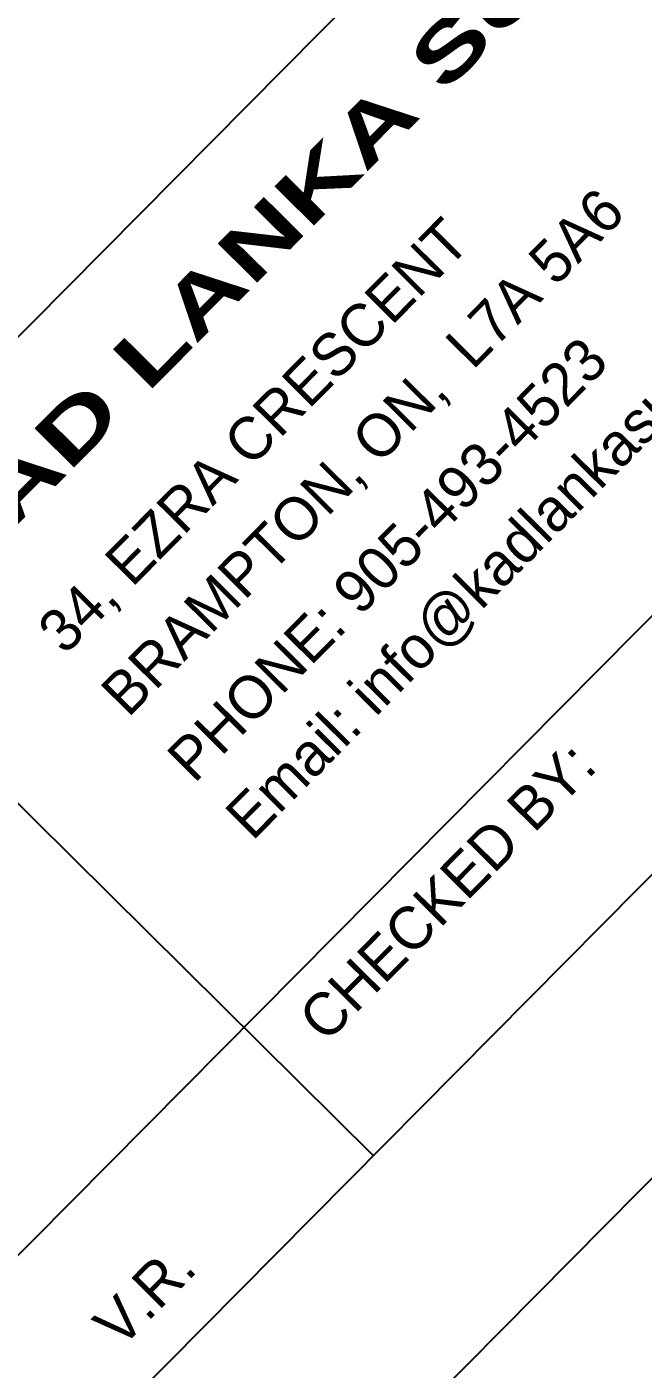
# Model space of a CAD drawing. Header units: metres. Extents: x 588040 to 588395, y 4834075 to 4834430.
# Drawn here: x 588190.64 to 588197.84, y 4834082.81 to 4834098.5 of the extents above; entities that cross this region are included whole.
import ezdxf

# ---------------------------------------------------------------- set-up
doc = ezdxf.new("R2010")
doc.units = ezdxf.units.M
doc.header["$LTSCALE"] = 2
doc.layers.add('A-BORDER', color=135, linetype='Continuous')
doc.layers.add('A-TITLE', color=7, linetype='Continuous')
doc.styles.add('LOGO', font='BOLD.SHX', dxfattribs={"width": 0.92, "height": 1.14})
doc.styles.add('LOGO-2', font='MSURVEY.SHX', dxfattribs={"height": 0.008525})
doc.styles.add('LY080', font='MSURVEY.SHX', dxfattribs={"height": 0.5})
doc.styles.add('LY100', font='MSURVEY.SHX', dxfattribs={"height": 3})

msp = doc.modelspace()

# ---------------------------------------------------------------- linework, layer by layer
at = {"layer": 'A-BORDER', "color": 2}
msp.add_line((588391.516, 4834283.954), (588187.858, 4834078.413), dxfattribs=at)
at = {"layer": 'A-BORDER', "color": 1}
msp.add_line((588395.051, 4834283.97), (588187.874, 4834074.878), dxfattribs=at)
at = {"layer": 'A-BORDER', "color": 135}
for p, q in [((588186.346, 4834079.911, -102.356), (588211.632, 4834105.43, -102.356)), ((588187.807, 4834092.122, -102.356), (588194.687, 4834085.306, -102.356))]:
    msp.add_line(p, q, dxfattribs=at)
at = {"layer": 'A-TITLE', "color": 2}
msp.add_line((588180.978, 4834085.23), (588206.263, 4834110.749), dxfattribs=at)

# ---------------------------------------------------------------- texts
at = {"layer": 'A-TITLE', "color": 1}
for s, height, rotation, style, p in [('THE SURVEY WAS COMPLETED ON THE %%u      %%u DAY OF %%U             %%u , 2021', 0.49999, 45.2636, 'LY100', (588178.836, 4834092.196)), ('BRAMPTON, ON,  L7A 5A6', 0.50006, 45.2637, 'LOGO-2', (588191.821, 4834090.413, -102.356)), ('Email: info@kadlankasurveying.ca', 0.50006, 45.2637, 'LOGO-2', (588193.274, 4834088.973, 21467.368)), ('34, EZRA CRESCENT', 0.50006, 45.2637, 'LOGO-2', (588191.082, 4834091.145, -102.356)), ('PHONE: 905-493-4523', 0.50006, 45.2637, 'LOGO-2', (588192.594, 4834089.646, -102.356)), ('V.R.', 0.4999, 45.2636, 'LY100', (588191.733, 4834083.036, -102.356))]:
    msp.add_text(s, height=height, rotation=rotation, dxfattribs=dict(at, style=style)).set_placement(p)
at = {"layer": 'A-TITLE', "color": 2, "style": 'LOGO', "width": 1.5}
msp.add_text('KAD LANKA SURVEYING INC.', height=0.65, rotation=45.2637, dxfattribs=at).set_placement((588189.803, 4834091.947, 7296.059))
at = {"layer": 'A-TITLE', "color": 30, "style": 'LY080'}
msp.add_text('CHECKED BY:', height=0.49995, rotation=45.2642, dxfattribs=at).set_placement((588194.132, 4834086.609, -102.356))

doc.saveas('drawing.dxf')
